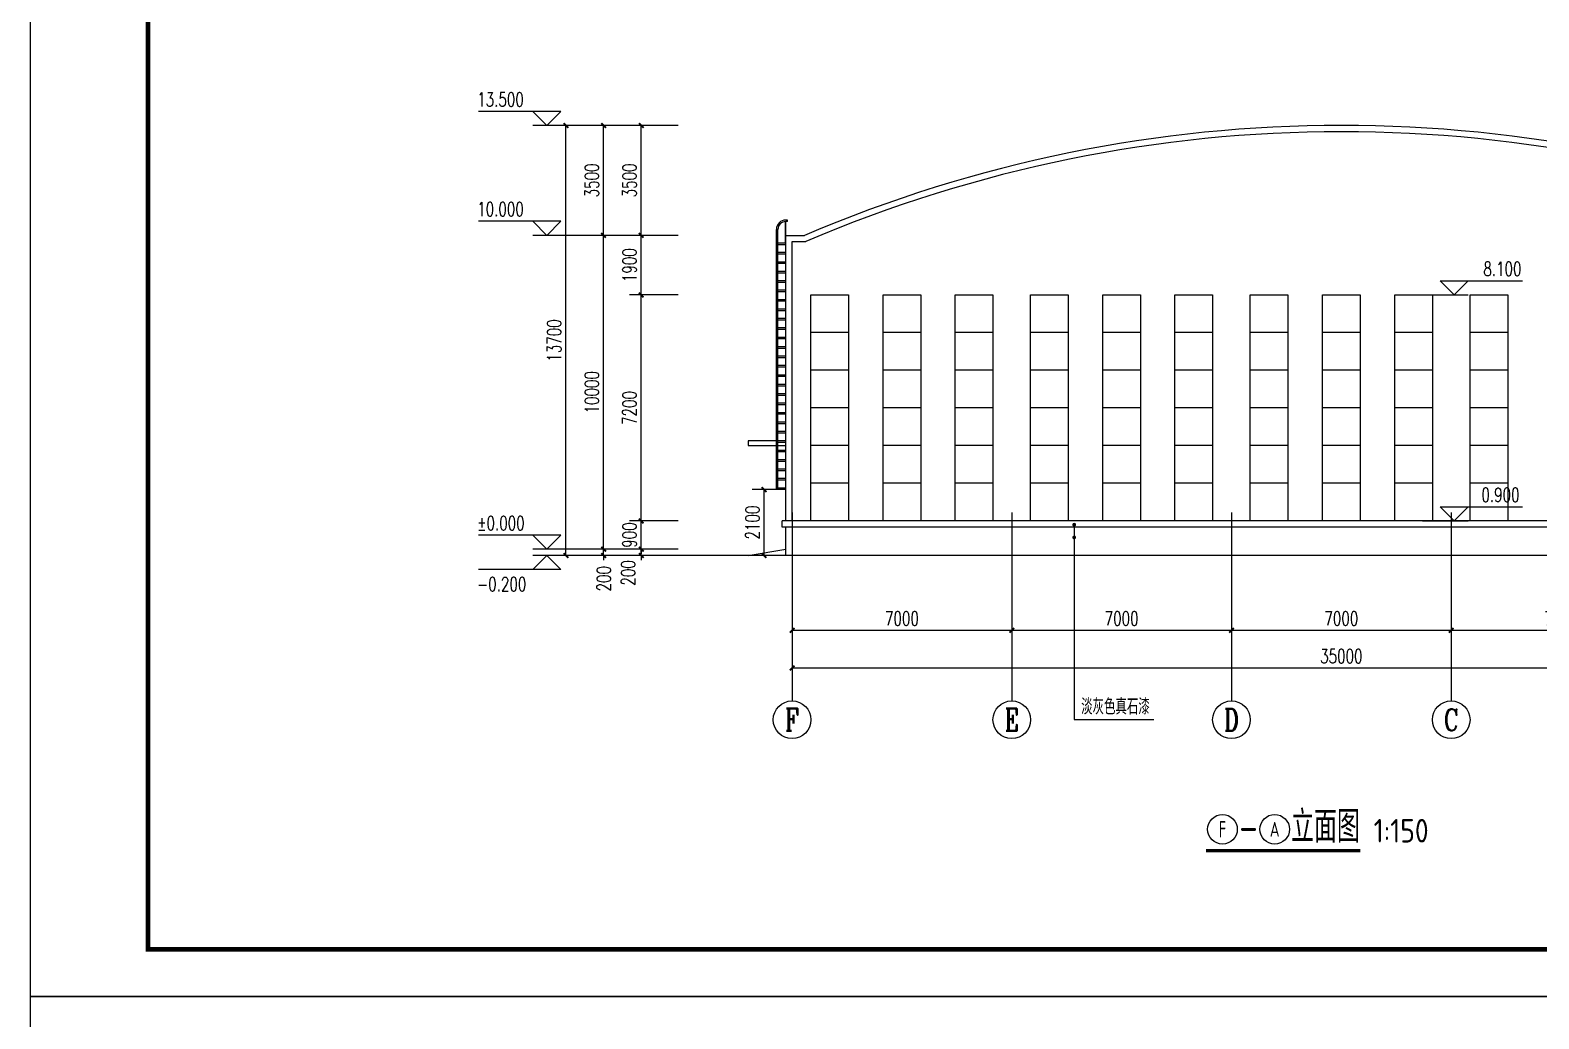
# Model space of a CAD drawing. Extents: x 962303 to 1579583, y -174742 to 224716.
# Drawn here: x 1334333 to 1382402, y -112454 to -80954 of the extents above; entities that cross this region are included whole.
import ezdxf
from ezdxf.enums import TextEntityAlignment as Align

# ---------------------------------------------------------------- set-up
doc = ezdxf.new("R2010")
doc.units = 0
doc.header["$LTSCALE"] = 1000
doc.header["$MEASUREMENT"] = 0
for name, color, linetype in [('3T_BAR', 7, 'Continuous'), ('AXIS', 3, 'Continuous'), ('AXIS_TEXT', 7, 'Continuous'), ('DIM_ELEV', 3, 'Continuous'), ('DIM_LEAD', 3, 'Continuous'), ('DIM_SYMB', 3, 'Continuous'), ('PUB_DIM', 3, 'Continuous'), ('PUB_TEXT', 7, 'Continuous'), ('PUB_TITLE', 4, 'Continuous')]:
    doc.layers.add(name, color=color, linetype=linetype)
doc.styles.add('_TCH_AXIS', font='COMPLEX', dxfattribs={"bigfont": 'GBCBIG'})
doc.styles.add('_TCH_DIM', font='SIMPLEX', dxfattribs={"bigfont": 'GBCBIG'})
doc.styles.add('_TCH_DIM_T3', font='SIMPLEX', dxfattribs={"width": 0.705882, "bigfont": 'GBCBIG'})
doc.styles.add('COMPLEX', font='COMPLEX')
doc.styles.get("Standard").update_dxf_attribs({"font": 'gbenor.shx', "bigfont": 'gbcbig.shx'})
doc.dimstyles.new('_TCH_ARCH&&150', dxfattribs={"dimtxt": 446.25, "dimasz": 150, "dimexe": 375, "dimexo": 450, "dimgap": 150, "dimtad": 1, "dimdec": 0, "dimzin": 0, "dimdsep": 46, "dimtxsty": '_TCH_DIM_T3', "dimblk": 'ARCHTICK', "dimcen": 0.09, "dimclrt": 7, "dimazin": 2, "dimtfac": 1, "dimtdec": 0, "dimtix": 1, "dimtmove": 2, "dimatfit": 3, "dimfxl": 0, "dimtolj": 1, "dimtzin": 0, "dimarcsym": 0})

# ---------------------------------------------------------------- blocks, each defined once
blk = doc.blocks.new('_ArchTick')
at = {"color": 0, "linetype": 'ByBlock', "const_width": 0.4}
blk.add_lwpolyline([(-0.5, -0.5), (0.5, 0.5)], dxfattribs=at)
blk = doc.blocks.new('*D40')
at = {"layer": 'Defpoints', "color": 0}
for p in [(1357717, -95592), (1358650, -95592), (1358650, -97692)]:
    blk.add_point(p, dxfattribs=at)
at = {"layer": 'PUB_DIM', "color": 0, "lineweight": -2}
for p, q in [((1358200, -95592), (1357342, -95592)), ((1357717, -97692), (1357717, -95592)), ((1358200, -97692), (1357342, -97692))]:
    blk.add_line(p, q, dxfattribs=at)
at = {"layer": 'PUB_DIM', "color": 0, "lineweight": -2, "xscale": 150, "yscale": 150, "zscale": 150}
for p, rotation in [((1357717, -95592), 90), ((1357717, -97692), 270)]:
    blk.add_blockref('_ArchTick', p, dxfattribs=dict(at, rotation=rotation))
at = {"layer": 'PUB_DIM', "color": 7, "insert": (1357343, -96642), "char_height": 446.2, "attachment_point": 5, "rotation": 90, "style": '_TCH_DIM_T3'}
blk.add_mtext('\\A1;2100', dxfattribs=at)
blk = doc.blocks.new('*D69')
at = {"layer": 'Defpoints', "color": 0}
for p in [(1353803, -97492), (1355427, -97492), (1355427, -97692)]:
    blk.add_point(p, dxfattribs=at)
at = {"layer": 'PUB_DIM', "color": 0, "lineweight": -2}
for p, q in [((1354977, -97492), (1353428, -97492)), ((1353803, -97492), (1353803, -97342)), ((1353803, -97692), (1353803, -97492)), ((1354977, -97692), (1353428, -97692)), ((1353803, -97692), (1353803, -97842))]:
    blk.add_line(p, q, dxfattribs=at)
at = {"layer": 'PUB_DIM', "color": 0, "lineweight": -2, "xscale": 150, "yscale": 150, "zscale": 150}
for p, rotation in [((1353803, -97492), 270), ((1353803, -97692), 90)]:
    blk.add_blockref('_ArchTick', p, dxfattribs=dict(at, rotation=rotation))
at = {"layer": 'PUB_DIM', "color": 7, "insert": (1353391, -98247), "char_height": 446.2, "attachment_point": 5, "rotation": 90, "style": '_TCH_DIM_T3'}
blk.add_mtext('\\A1;200', dxfattribs=at)
blk = doc.blocks.new('*D70')
at = {"layer": 'Defpoints', "color": 0}
for p in [(1353803, -96592), (1355427, -96592), (1355427, -97492)]:
    blk.add_point(p, dxfattribs=at)
at = {"layer": 'PUB_DIM', "color": 0, "lineweight": -2}
for p, q in [((1354977, -96592), (1353428, -96592)), ((1353803, -96592), (1353803, -96442)), ((1353803, -97492), (1353803, -96592)), ((1354977, -97492), (1353428, -97492)), ((1353803, -97492), (1353803, -97642))]:
    blk.add_line(p, q, dxfattribs=at)
at = {"layer": 'PUB_DIM', "color": 0, "lineweight": -2, "xscale": 150, "yscale": 150, "zscale": 150}
for p, rotation in [((1353803, -96592), 270), ((1353803, -97492), 90)]:
    blk.add_blockref('_ArchTick', p, dxfattribs=dict(at, rotation=rotation))
at = {"layer": 'PUB_DIM', "color": 7, "insert": (1353430, -97042), "char_height": 446.2, "attachment_point": 5, "rotation": 90, "style": '_TCH_DIM_T3'}
blk.add_mtext('\\A1;900', dxfattribs=at)
blk = doc.blocks.new('*D71')
at = {"layer": 'Defpoints', "color": 0}
for p in [(1353803, -89392), (1355427, -89392), (1355427, -96592)]:
    blk.add_point(p, dxfattribs=at)
at = {"layer": 'PUB_DIM', "color": 0, "lineweight": -2}
for p, q in [((1354977, -89392), (1353428, -89392)), ((1353803, -96592), (1353803, -89392)), ((1354977, -96592), (1353428, -96592))]:
    blk.add_line(p, q, dxfattribs=at)
at = {"layer": 'PUB_DIM', "color": 0, "lineweight": -2, "xscale": 150, "yscale": 150, "zscale": 150}
for p, rotation in [((1353803, -89392), 90), ((1353803, -96592), 270)]:
    blk.add_blockref('_ArchTick', p, dxfattribs=dict(at, rotation=rotation))
at = {"layer": 'PUB_DIM', "color": 7, "insert": (1353430, -92992), "char_height": 446.2, "attachment_point": 5, "rotation": 90, "style": '_TCH_DIM_T3'}
blk.add_mtext('\\A1;7200', dxfattribs=at)
blk = doc.blocks.new('*D72')
at = {"layer": 'Defpoints', "color": 0}
for p in [(1353803, -87492), (1355427, -87492), (1355427, -89392)]:
    blk.add_point(p, dxfattribs=at)
at = {"layer": 'PUB_DIM', "color": 0, "lineweight": -2}
for p, q in [((1354977, -87492), (1353428, -87492)), ((1353803, -89392), (1353803, -87492)), ((1354977, -89392), (1353428, -89392))]:
    blk.add_line(p, q, dxfattribs=at)
at = {"layer": 'PUB_DIM', "color": 0, "lineweight": -2, "xscale": 150, "yscale": 150, "zscale": 150}
for p, rotation in [((1353803, -87492), 90), ((1353803, -89392), 270)]:
    blk.add_blockref('_ArchTick', p, dxfattribs=dict(at, rotation=rotation))
at = {"layer": 'PUB_DIM', "color": 7, "insert": (1353430, -88442), "char_height": 446.2, "attachment_point": 5, "rotation": 90, "style": '_TCH_DIM_T3'}
blk.add_mtext('\\A1;1900', dxfattribs=at)
blk = doc.blocks.new('*D73')
at = {"layer": 'Defpoints', "color": 0}
for p in [(1353803, -83992), (1355427, -83992), (1355427, -87492)]:
    blk.add_point(p, dxfattribs=at)
at = {"layer": 'PUB_DIM', "color": 0, "lineweight": -2}
for p, q in [((1354977, -83992), (1353428, -83992)), ((1353803, -87492), (1353803, -83992)), ((1354977, -87492), (1353428, -87492))]:
    blk.add_line(p, q, dxfattribs=at)
at = {"layer": 'PUB_DIM', "color": 0, "lineweight": -2, "xscale": 150, "yscale": 150, "zscale": 150}
for p, rotation in [((1353803, -83992), 90), ((1353803, -87492), 270)]:
    blk.add_blockref('_ArchTick', p, dxfattribs=dict(at, rotation=rotation))
at = {"layer": 'PUB_DIM', "color": 7, "insert": (1353430, -85742), "char_height": 446.2, "attachment_point": 5, "rotation": 90, "style": '_TCH_DIM_T3'}
blk.add_mtext('\\A1;3500', dxfattribs=at)
blk = doc.blocks.new('*D74')
at = {"layer": 'Defpoints', "color": 0}
for p in [(1351403, -83992), (1353483, -83992), (1353483, -97692)]:
    blk.add_point(p, dxfattribs=at)
at = {"layer": 'PUB_DIM', "color": 0, "lineweight": -2}
for p, q in [((1353033, -83992), (1351028, -83992)), ((1351403, -97692), (1351403, -83992)), ((1353033, -97692), (1351028, -97692))]:
    blk.add_line(p, q, dxfattribs=at)
at = {"layer": 'PUB_DIM', "color": 0, "lineweight": -2, "xscale": 150, "yscale": 150, "zscale": 150}
for p, rotation in [((1351403, -83992), 90), ((1351403, -97692), 270)]:
    blk.add_blockref('_ArchTick', p, dxfattribs=dict(at, rotation=rotation))
at = {"layer": 'PUB_DIM', "color": 7, "insert": (1351030, -90842), "char_height": 446.2, "attachment_point": 5, "rotation": 90, "style": '_TCH_DIM_T3'}
blk.add_mtext('\\A1;13700', dxfattribs=at)
blk = doc.blocks.new('*D75')
at = {"layer": 'Defpoints', "color": 0}
for p in [(1352603, -97492), (1354227, -97492), (1354227, -97692)]:
    blk.add_point(p, dxfattribs=at)
at = {"layer": 'PUB_DIM', "color": 0, "lineweight": -2}
for p, q in [((1353777, -97492), (1352228, -97492)), ((1352603, -97492), (1352603, -97342)), ((1352603, -97692), (1352603, -97492)), ((1353777, -97692), (1352228, -97692)), ((1352603, -97692), (1352603, -97842))]:
    blk.add_line(p, q, dxfattribs=at)
at = {"layer": 'PUB_DIM', "color": 0, "lineweight": -2, "xscale": 150, "yscale": 150, "zscale": 150}
for p, rotation in [((1352603, -97492), 270), ((1352603, -97692), 90)]:
    blk.add_blockref('_ArchTick', p, dxfattribs=dict(at, rotation=rotation))
at = {"layer": 'PUB_DIM', "color": 7, "insert": (1352612, -98432), "char_height": 446.2, "attachment_point": 5, "rotation": 90, "style": '_TCH_DIM_T3'}
blk.add_mtext('\\A1;200', dxfattribs=at)
blk = doc.blocks.new('*D76')
at = {"layer": 'Defpoints', "color": 0}
for p in [(1352603, -87492), (1354227, -87492), (1354227, -97492)]:
    blk.add_point(p, dxfattribs=at)
at = {"layer": 'PUB_DIM', "color": 0, "lineweight": -2}
for p, q in [((1353777, -87492), (1352228, -87492)), ((1352603, -97492), (1352603, -87492)), ((1353777, -97492), (1352228, -97492))]:
    blk.add_line(p, q, dxfattribs=at)
at = {"layer": 'PUB_DIM', "color": 0, "lineweight": -2, "xscale": 150, "yscale": 150, "zscale": 150}
for p, rotation in [((1352603, -87492), 90), ((1352603, -97492), 270)]:
    blk.add_blockref('_ArchTick', p, dxfattribs=dict(at, rotation=rotation))
at = {"layer": 'PUB_DIM', "color": 7, "insert": (1352230, -92492), "char_height": 446.2, "attachment_point": 5, "rotation": 90, "style": '_TCH_DIM_T3'}
blk.add_mtext('\\A1;10000', dxfattribs=at)
blk = doc.blocks.new('*D77')
at = {"layer": 'Defpoints', "color": 0}
for p in [(1352603, -83992), (1354227, -83992), (1354227, -87492)]:
    blk.add_point(p, dxfattribs=at)
at = {"layer": 'PUB_DIM', "color": 0, "lineweight": -2}
for p, q in [((1353777, -83992), (1352228, -83992)), ((1352603, -87492), (1352603, -83992)), ((1353777, -87492), (1352228, -87492))]:
    blk.add_line(p, q, dxfattribs=at)
at = {"layer": 'PUB_DIM', "color": 0, "lineweight": -2, "xscale": 150, "yscale": 150, "zscale": 150}
for p, rotation in [((1352603, -83992), 90), ((1352603, -87492), 270)]:
    blk.add_blockref('_ArchTick', p, dxfattribs=dict(at, rotation=rotation))
at = {"layer": 'PUB_DIM', "color": 7, "insert": (1352230, -85742), "char_height": 446.2, "attachment_point": 5, "rotation": 90, "style": '_TCH_DIM_T3'}
blk.add_mtext('\\A1;3500', dxfattribs=at)
blk = doc.blocks.new('*D724')
at = {"layer": 'AXIS', "color": 0, "lineweight": -2}
for p, q in [((1379609, -96776), (1379609, -100451)), ((1386609, -96776), (1386609, -100451)), ((1379609, -100076), (1386609, -100076))]:
    blk.add_line(p, q, dxfattribs=at)
at = {"layer": 'Defpoints', "color": 0}
for p in [(1379609, -96326), (1386609, -96326), (1386609, -100076)]:
    blk.add_point(p, dxfattribs=at)
at = {"layer": 'AXIS', "color": 0, "lineweight": -2, "xscale": 150, "yscale": 150, "zscale": 150, "rotation": 180}
blk.add_blockref('_ArchTick', (1379609, -100076), dxfattribs=at)
at = {"layer": 'AXIS', "color": 0, "lineweight": -2, "xscale": 150, "yscale": 150, "zscale": 150}
blk.add_blockref('_ArchTick', (1386609, -100076), dxfattribs=at)
at = {"layer": 'AXIS', "color": 7, "insert": (1383109, -99703), "char_height": 446.2, "attachment_point": 5, "style": '_TCH_DIM_T3'}
blk.add_mtext('\\A1;7000', dxfattribs=at)
blk = doc.blocks.new('*D725')
at = {"layer": 'AXIS', "color": 0, "lineweight": -2}
for p, q in [((1372609, -96776), (1372609, -100451)), ((1379609, -96776), (1379609, -100451)), ((1372609, -100076), (1379609, -100076))]:
    blk.add_line(p, q, dxfattribs=at)
at = {"layer": 'Defpoints', "color": 0}
for p in [(1372609, -96326), (1379609, -96326), (1379609, -100076)]:
    blk.add_point(p, dxfattribs=at)
at = {"layer": 'AXIS', "color": 0, "lineweight": -2, "xscale": 150, "yscale": 150, "zscale": 150, "rotation": 180}
blk.add_blockref('_ArchTick', (1372609, -100076), dxfattribs=at)
at = {"layer": 'AXIS', "color": 0, "lineweight": -2, "xscale": 150, "yscale": 150, "zscale": 150}
blk.add_blockref('_ArchTick', (1379609, -100076), dxfattribs=at)
at = {"layer": 'AXIS', "color": 7, "insert": (1376109, -99703), "char_height": 446.2, "attachment_point": 5, "style": '_TCH_DIM_T3'}
blk.add_mtext('\\A1;7000', dxfattribs=at)
blk = doc.blocks.new('*D726')
at = {"layer": 'AXIS', "color": 0, "lineweight": -2}
for p, q in [((1365609, -96776), (1365609, -100451)), ((1372609, -96776), (1372609, -100451)), ((1365609, -100076), (1372609, -100076))]:
    blk.add_line(p, q, dxfattribs=at)
at = {"layer": 'Defpoints', "color": 0}
for p in [(1365609, -96326), (1372609, -96326), (1372609, -100076)]:
    blk.add_point(p, dxfattribs=at)
at = {"layer": 'AXIS', "color": 0, "lineweight": -2, "xscale": 150, "yscale": 150, "zscale": 150, "rotation": 180}
blk.add_blockref('_ArchTick', (1365609, -100076), dxfattribs=at)
at = {"layer": 'AXIS', "color": 0, "lineweight": -2, "xscale": 150, "yscale": 150, "zscale": 150}
blk.add_blockref('_ArchTick', (1372609, -100076), dxfattribs=at)
at = {"layer": 'AXIS', "color": 7, "insert": (1369109, -99703), "char_height": 446.2, "attachment_point": 5, "style": '_TCH_DIM_T3'}
blk.add_mtext('\\A1;7000', dxfattribs=at)
blk = doc.blocks.new('*D727')
at = {"layer": 'AXIS', "color": 0, "lineweight": -2}
for p, q in [((1358609, -96776), (1358609, -100451)), ((1365609, -96776), (1365609, -100451)), ((1358609, -100076), (1365609, -100076))]:
    blk.add_line(p, q, dxfattribs=at)
at = {"layer": 'Defpoints', "color": 0}
for p in [(1358609, -96326), (1365609, -96326), (1365609, -100076)]:
    blk.add_point(p, dxfattribs=at)
at = {"layer": 'AXIS', "color": 0, "lineweight": -2, "xscale": 150, "yscale": 150, "zscale": 150, "rotation": 180}
blk.add_blockref('_ArchTick', (1358609, -100076), dxfattribs=at)
at = {"layer": 'AXIS', "color": 0, "lineweight": -2, "xscale": 150, "yscale": 150, "zscale": 150}
blk.add_blockref('_ArchTick', (1365609, -100076), dxfattribs=at)
at = {"layer": 'AXIS', "color": 7, "insert": (1362109, -99703), "char_height": 446.2, "attachment_point": 5, "style": '_TCH_DIM_T3'}
blk.add_mtext('\\A1;7000', dxfattribs=at)
blk = doc.blocks.new('*D728')
at = {"layer": 'AXIS', "color": 0, "lineweight": -2}
for p, q in [((1358609, -96776), (1358609, -101651)), ((1393609, -96776), (1393609, -101651)), ((1358609, -101276), (1393609, -101276))]:
    blk.add_line(p, q, dxfattribs=at)
at = {"layer": 'Defpoints', "color": 0}
for p in [(1358609, -96326), (1393609, -96326), (1393609, -101276)]:
    blk.add_point(p, dxfattribs=at)
at = {"layer": 'AXIS', "color": 0, "lineweight": -2, "xscale": 150, "yscale": 150, "zscale": 150, "rotation": 180}
blk.add_blockref('_ArchTick', (1358609, -101276), dxfattribs=at)
at = {"layer": 'AXIS', "color": 0, "lineweight": -2, "xscale": 150, "yscale": 150, "zscale": 150}
blk.add_blockref('_ArchTick', (1393609, -101276), dxfattribs=at)
at = {"layer": 'AXIS', "color": 7, "insert": (1376109, -100903), "char_height": 446.2, "attachment_point": 5, "style": '_TCH_DIM_T3'}
blk.add_mtext('\\A1;35000', dxfattribs=at)
blk = doc.blocks.new('_AXISO')
blk.add_circle((0, 0), 0.5)
at = {"layer": 'AXIS_TEXT', "style": 'COMPLEX', "width": 1.041667}
blk.add_attdef('A', text='', height=0.56, dxfattribs=at).set_placement((-0.25, -0.28), (0.25, -0.28), align=Align.FIT)

msp = doc.modelspace()

# ---------------------------------------------------------------- linework, layer by layer
for p, q in [((1358409.2, -96592.1), (1358409.2, -87492.1)), ((1358409.2, -87492.1), (1359009.2, -87492.1)), ((1358609.2, -96592.1), (1358609.2, -87692.1)), ((1358609.2, -87692.1), (1359050.2, -87692.1)), ((1358289.2, -96792.1), (1358289.2, -96592.1)), ((1391409.2, -96592.1), (1358289.2, -96592.1)), ((1391409.2, -96792.1), (1358289.2, -96792.1)), ((1358409.2, -97692.1), (1358409.2, -96792.1)), ((1357209.2, -97692.1), (1358409.2, -97492.1)), ((1398603.7, -97692.1), (1352506.7, -97692.1))]:
    msp.add_line(p, q)
at = {"color": 4}
for p, q in [((1359209.2, -96592.1), (1359209.2, -89392.1)), ((1359209.2, -89392.1), (1360409.2, -89392.1)), ((1360409.2, -89392.1), (1360409.2, -96592.1)), ((1361509.2, -96592.1), (1361509.2, -89392.1)), ((1361509.2, -89392.1), (1362709.2, -89392.1)), ((1362709.2, -89392.1), (1362709.2, -96592.1)), ((1363809.2, -96592.1), (1363809.2, -89392.1)), ((1363809.2, -89392.1), (1365009.2, -89392.1)), ((1365009.2, -89392.1), (1365009.2, -96592.1)), ((1366209.2, -96592.1), (1366209.2, -89392.1)), ((1366209.2, -89392.1), (1367409.2, -89392.1)), ((1367409.2, -89392.1), (1367409.2, -96592.1)), ((1368509.2, -96592.1), (1368509.2, -89392.1)), ((1368509.2, -89392.1), (1369709.2, -89392.1)), ((1369709.2, -89392.1), (1369709.2, -96592.1)), ((1370809.2, -96592.1), (1370809.2, -89392.1)), ((1370809.2, -89392.1), (1372009.2, -89392.1)), ((1372009.2, -89392.1), (1372009.2, -96592.1)), ((1373209.2, -96592.1), (1373209.2, -89392.1)), ((1373209.2, -89392.1), (1374409.2, -89392.1)), ((1374409.2, -89392.1), (1374409.2, -96592.1)), ((1375509.2, -96592.1), (1375509.2, -89392.1)), ((1375509.2, -89392.1), (1376709.2, -89392.1)), ((1376709.2, -89392.1), (1376709.2, -96592.1)), ((1377809.2, -96592.1), (1377809.2, -89392.1)), ((1377809.2, -89392.1), (1379009.2, -89392.1)), ((1379009.2, -89392.1), (1379009.2, -96592.1)), ((1380209.2, -96592.1), (1380209.2, -89392.1)), ((1380209.2, -89392.1), (1381409.2, -89392.1)), ((1381409.2, -89392.1), (1381409.2, -96592.1)), ((1360409.2, -90592.1), (1359209.2, -90592.1)), ((1362709.2, -90592.1), (1361509.2, -90592.1)), ((1365009.2, -90592.1), (1363809.2, -90592.1)), ((1367409.2, -90592.1), (1366209.2, -90592.1)), ((1369709.2, -90592.1), (1368509.2, -90592.1)), ((1372009.2, -90592.1), (1370809.2, -90592.1)), ((1374409.2, -90592.1), (1373209.2, -90592.1)), ((1376709.2, -90592.1), (1375509.2, -90592.1)), ((1379009.2, -90592.1), (1377809.2, -90592.1)), ((1381409.2, -90592.1), (1380209.2, -90592.1)), ((1360409.2, -91792.1), (1359209.2, -91792.1)), ((1362709.2, -91792.1), (1361509.2, -91792.1)), ((1365009.2, -91792.1), (1363809.2, -91792.1)), ((1367409.2, -91792.1), (1366209.2, -91792.1)), ((1369709.2, -91792.1), (1368509.2, -91792.1)), ((1372009.2, -91792.1), (1370809.2, -91792.1)), ((1374409.2, -91792.1), (1373209.2, -91792.1)), ((1376709.2, -91792.1), (1375509.2, -91792.1)), ((1379009.2, -91792.1), (1377809.2, -91792.1)), ((1381409.2, -91792.1), (1380209.2, -91792.1)), ((1360409.2, -92992.1), (1359209.2, -92992.1)), ((1362709.2, -92992.1), (1361509.2, -92992.1)), ((1365009.2, -92992.1), (1363809.2, -92992.1)), ((1367409.2, -92992.1), (1366209.2, -92992.1)), ((1369709.2, -92992.1), (1368509.2, -92992.1)), ((1372009.2, -92992.1), (1370809.2, -92992.1)), ((1374409.2, -92992.1), (1373209.2, -92992.1)), ((1376709.2, -92992.1), (1375509.2, -92992.1)), ((1379009.2, -92992.1), (1377809.2, -92992.1)), ((1381409.2, -92992.1), (1380209.2, -92992.1)), ((1360409.2, -94192.1), (1359209.2, -94192.1)), ((1362709.2, -94192.1), (1361509.2, -94192.1)), ((1365009.2, -94192.1), (1363809.2, -94192.1)), ((1367409.2, -94192.1), (1366209.2, -94192.1)), ((1369709.2, -94192.1), (1368509.2, -94192.1)), ((1372009.2, -94192.1), (1370809.2, -94192.1)), ((1374409.2, -94192.1), (1373209.2, -94192.1)), ((1376709.2, -94192.1), (1375509.2, -94192.1)), ((1379009.2, -94192.1), (1377809.2, -94192.1)), ((1381409.2, -94192.1), (1380209.2, -94192.1)), ((1360409.2, -95392.1), (1359209.2, -95392.1)), ((1362709.2, -95392.1), (1361509.2, -95392.1)), ((1365009.2, -95392.1), (1363809.2, -95392.1)), ((1367409.2, -95392.1), (1366209.2, -95392.1)), ((1369709.2, -95392.1), (1368509.2, -95392.1)), ((1372009.2, -95392.1), (1370809.2, -95392.1)), ((1374409.2, -95392.1), (1373209.2, -95392.1)), ((1376709.2, -95392.1), (1375509.2, -95392.1)), ((1379009.2, -95392.1), (1377809.2, -95392.1)), ((1381409.2, -95392.1), (1380209.2, -95392.1)), ((1360409.2, -96592.1), (1359209.2, -96592.1)), ((1362709.2, -96592.1), (1361509.2, -96592.1)), ((1365009.2, -96592.1), (1363809.2, -96592.1)), ((1367409.2, -96592.1), (1366209.2, -96592.1)), ((1369709.2, -96592.1), (1368509.2, -96592.1)), ((1372009.2, -96592.1), (1370809.2, -96592.1)), ((1374409.2, -96592.1), (1373209.2, -96592.1)), ((1376709.2, -96592.1), (1375509.2, -96592.1)), ((1379009.2, -96592.1), (1377809.2, -96592.1)), ((1381409.2, -96592.1), (1380209.2, -96592.1))]:
    msp.add_line(p, q, dxfattribs=at)
msp.add_lwpolyline([(1358409.2, -94042.1), (1357209.2, -94042.1), (1357209.2, -94192.1), (1358409.2, -94192.1)])
for radius, start, end in [(43496.7, 66.85039, 113.14961), (43296.7, 66.79624, 113.20376)]:
    msp.add_arc((1376109.2, -127486.5), radius, start, end)
at = {"layer": '3T_BAR', "color": 6}
for p, q in [((1358459.2, -87002.9), (1358409.2, -87002.9)), ((1358459.2, -87052.9), (1358459.2, -87002.9)), ((1358109.2, -91292.1), (1358109.2, -87302.9)), ((1358159.2, -91292.1), (1358159.2, -87302.9)), ((1358391.2, -87053.6), (1358391.2, -87742.1)), ((1358459.2, -87052.9), (1358409.2, -87052.9)), ((1358409.2, -87492.1), (1358409.2, -87052.9)), ((1358459.2, -87052.9), (1358459.2, -87052.9)), ((1358409.2, -87742.1), (1358159.2, -87742.1)), ((1358409.2, -87792.1), (1358159.2, -87792.1)), ((1358409.2, -88042.1), (1358159.2, -88042.1)), ((1358409.2, -88092.1), (1358159.2, -88092.1)), ((1358409.2, -88342.1), (1358159.2, -88342.1)), ((1358409.2, -88392.1), (1358159.2, -88392.1)), ((1358409.2, -88642.1), (1358159.2, -88642.1)), ((1358409.2, -88692.1), (1358159.2, -88692.1)), ((1358409.2, -88942.1), (1358159.2, -88942.1)), ((1358409.2, -88992.1), (1358159.2, -88992.1)), ((1358409.2, -89242.1), (1358159.2, -89242.1)), ((1358409.2, -89292.1), (1358159.2, -89292.1)), ((1358409.2, -89542.1), (1358159.2, -89542.1)), ((1358409.2, -89592.1), (1358159.2, -89592.1)), ((1358409.2, -89842.1), (1358159.2, -89842.1)), ((1358409.2, -89892.1), (1358159.2, -89892.1)), ((1358409.2, -90142.1), (1358159.2, -90142.1)), ((1358409.2, -90192.1), (1358159.2, -90192.1)), ((1358409.2, -90442.1), (1358159.2, -90442.1)), ((1358409.2, -90492.1), (1358159.2, -90492.1)), ((1358409.2, -90742.1), (1358159.2, -90742.1)), ((1358409.2, -90792.1), (1358159.2, -90792.1)), ((1358109.2, -95592.1), (1358109.2, -91292.1)), ((1358409.2, -91042.1), (1358159.2, -91042.1)), ((1358409.2, -91092.1), (1358159.2, -91092.1)), ((1358159.2, -95592.1), (1358159.2, -91292.1)), ((1358409.2, -91342.1), (1358159.2, -91342.1)), ((1358409.2, -91392.1), (1358159.2, -91392.1)), ((1358409.2, -91642.1), (1358159.2, -91642.1)), ((1358409.2, -91692.1), (1358159.2, -91692.1)), ((1358409.2, -91942.1), (1358159.2, -91942.1)), ((1358409.2, -91992.1), (1358159.2, -91992.1)), ((1358409.2, -92242.1), (1358159.2, -92242.1)), ((1358409.2, -92292.1), (1358159.2, -92292.1)), ((1358409.2, -92542.1), (1358159.2, -92542.1)), ((1358409.2, -92592.1), (1358159.2, -92592.1)), ((1358409.2, -92842.1), (1358159.2, -92842.1)), ((1358409.2, -92892.1), (1358159.2, -92892.1)), ((1358409.2, -93142.1), (1358159.2, -93142.1)), ((1358409.2, -93192.1), (1358159.2, -93192.1)), ((1358409.2, -93442.1), (1358159.2, -93442.1)), ((1358409.2, -93492.1), (1358159.2, -93492.1)), ((1358409.2, -93742.1), (1358159.2, -93742.1)), ((1358409.2, -93792.1), (1358159.2, -93792.1)), ((1358409.2, -94042.1), (1358159.2, -94042.1)), ((1358409.2, -94092.1), (1358159.2, -94092.1)), ((1358409.2, -94342.1), (1358159.2, -94342.1)), ((1358409.2, -94392.1), (1358159.2, -94392.1)), ((1358409.2, -94642.1), (1358159.2, -94642.1)), ((1358409.2, -94692.1), (1358159.2, -94692.1)), ((1358409.2, -94942.1), (1358159.2, -94942.1)), ((1358409.2, -94992.1), (1358159.2, -94992.1)), ((1358409.2, -95592.1), (1358109.2, -95592.1)), ((1358409.2, -95242.1), (1358159.2, -95242.1)), ((1358409.2, -95292.1), (1358159.2, -95292.1)), ((1358409.2, -95542.1), (1358159.2, -95542.1))]:
    msp.add_line(p, q, dxfattribs=at)
for radius in [300, 250]:
    msp.add_arc((1358409.2, -87302.9), radius, 90, 180, dxfattribs=at)
at = {"layer": 'AXIS'}
for p, q in [((1358609.2, -96325.7), (1358609.2, -102325.7)), ((1365609.2, -96325.7), (1365609.2, -102325.7)), ((1372609.2, -96325.7), (1372609.2, -102325.7)), ((1379609.2, -96325.7), (1379609.2, -102325.7))]:
    msp.add_line(p, q, dxfattribs=at)
at = {"layer": 'DIM_ELEV'}
for p, q in [((1351245, -83542.1), (1348621.5, -83542.1)), ((1350795, -83992.1), (1350345, -83542.1)), ((1350795, -83992.1), (1351245, -83542.1)), ((1352122.6, -83992.1), (1350345, -83992.1)), ((1351245, -87042.1), (1348621.5, -87042.1)), ((1350795, -87492.1), (1350345, -87042.1)), ((1350795, -87492.1), (1351245, -87042.1)), ((1352476.2, -87492.1), (1350345, -87492.1)), ((1378698.6, -89392.1), (1380154.5, -89392.1)), ((1379704.5, -89392.1), (1379254.5, -88942.1)), ((1379254.5, -88942.1), (1381878, -88942.1)), ((1379704.5, -89392.1), (1380154.5, -88942.1)), ((1378698.6, -96592.1), (1380154.5, -96592.1)), ((1379704.5, -96592.1), (1379254.5, -96142.1)), ((1379254.5, -96142.1), (1381878, -96142.1)), ((1379704.5, -96592.1), (1380154.5, -96142.1)), ((1351245, -97042.1), (1348621.5, -97042.1)), ((1350795, -97492.1), (1350345, -97042.1)), ((1350795, -97492.1), (1351245, -97042.1)), ((1352476.2, -97492.1), (1350345, -97492.1)), ((1350795, -97692.1), (1350345, -98142.1)), ((1352122.6, -97692.1), (1350345, -97692.1)), ((1350795, -97692.1), (1351245, -98142.1)), ((1351245, -98142.1), (1348621.5, -98142.1))]:
    msp.add_line(p, q, dxfattribs=at)
at = {"layer": 'DIM_LEAD'}
for p, q in [((1367597.2, -96710.6), (1367597.2, -102917.2)), ((1367597.2, -97116.2), (1367597.2, -102917.2)), ((1367597.2, -102917.2), (1370131.3, -102917.2))]:
    msp.add_line(p, q, dxfattribs=at)
at = {"layer": 'DIM_LEAD', "const_width": 60}
for points in [[(1367597.2, -96680.6, 1), (1367597.2, -96740.6, 1)], [(1367597.2, -97086.2, 1), (1367597.2, -97146.2, 1)]]:
    msp.add_lwpolyline(points, format="xyb", close=True, dxfattribs=at)
at = {"layer": 'DIM_SYMB', "const_width": 105}
msp.add_lwpolyline([(1371797.7, -107099.1), (1376719.7, -107099.1)], dxfattribs=at)
at = {"layer": 'PUB_TEXT'}
for centre in [(1372322.7, -106416.6), (1373985.2, -106416.6)]:
    msp.add_circle(centre, 472.5, dxfattribs=at)
at = {"layer": 'PUB_TITLE'}
for points in [[(1334333.3, -111741.9), (1423433.3, -111741.9), (1423433.3, -48741.9), (1334333.3, -48741.9)], [(1334333.3, -174741.9), (1423433.3, -174741.9), (1423433.3, -111741.9), (1334333.3, -111741.9)]]:
    msp.add_lwpolyline(points, close=True, dxfattribs=at)
at = {"layer": 'PUB_TITLE', "const_width": 150}
msp.add_lwpolyline([(1338083.3, -110241.9), (1421933.3, -110241.9), (1421933.3, -50241.9), (1338083.3, -50241.9)], close=True, dxfattribs=at)

# ---------------------------------------------------------------- block references
at = {"layer": 'AXIS'}
ref = msp.add_blockref('_AXISO', (1358609.2, -102925.7), dxfattribs=dict(at, xscale=1200, yscale=1200, zscale=1200))
ref.add_attrib('A', 'F', dxfattribs={"layer": 'AXIS_TEXT', "height": 714.2, "style": '_TCH_AXIS', "width": 0.8125}).set_placement((1358388.2, -103282.8), (1358830.3, -103282.8), align=Align.FIT)
ref = msp.add_blockref('_AXISO', (1365609.2, -102925.7), dxfattribs=dict(at, xscale=1200, yscale=1200, zscale=1200))
ref.add_attrib('A', 'E', dxfattribs={"layer": 'AXIS_TEXT', "height": 714.2, "style": '_TCH_AXIS', "width": 0.8125}).set_placement((1365388.2, -103282.8), (1365830.3, -103282.8), align=Align.FIT)
ref = msp.add_blockref('_AXISO', (1372609.2, -102925.7), dxfattribs=dict(at, xscale=1200, yscale=1200, zscale=1200))
ref.add_attrib('A', 'D', dxfattribs={"layer": 'AXIS_TEXT', "height": 698.9, "style": '_TCH_AXIS', "width": 0.823529}).set_placement((1372376.3, -103275.1), (1372842.2, -103275.1), align=Align.FIT)
ref = msp.add_blockref('_AXISO', (1379609.2, -102925.7), dxfattribs=dict(at, xscale=1200, yscale=1200, zscale=1200))
ref.add_attrib('A', 'C', dxfattribs={"layer": 'AXIS_TEXT', "height": 683.5, "style": '_TCH_AXIS'}).set_placement((1379365.1, -103267.5), (1379853.3, -103267.5), align=Align.FIT)

# ---------------------------------------------------------------- texts
at = {"layer": 'PUB_TEXT', "style": '_TCH_DIM', "width": 0.705882}
for s, p in [('13.500', (1348576.5, -83384.6)), ('10.000', (1348576.5, -86884.6)), ('8.100', (1380633, -88784.6)), ('0.900', (1380573, -95984.6)), ('%%P0.000', (1348576.5, -96884.6)), ('-0.200', (1348576.5, -98824.6))]:
    msp.add_text(s, height=446.25, dxfattribs=at).set_placement(p)
at = {"layer": 'PUB_TEXT', "style": '_TCH_DIM'}
msp.add_text('淡灰色真石漆', height=506.38, dxfattribs=at).set_placement((1367818, -102759.7))
at = {"layer": 'PUB_TEXT'}
for s, height, p in [('立面图', 1012.77, (1374510.2, -106836.6)), ('1:150', 750, (1377139.7, -106836.6)), ('-', 1050, (1372847.7, -106836.6))]:
    msp.add_text(s, height=height, dxfattribs=at).set_placement(p)
for s, height, width, p, p2 in [('F', 518.1, 0.761905, (1372207.6, -106675.7), (1372437.8, -106675.7)), ('A', 471.8, 0.888889, (1373827.9, -106652.5), (1374142.5, -106652.5))]:
    msp.add_text(s, height=height, dxfattribs=dict(at, width=width)).set_placement(p, p2, align=Align.FIT)

# ---------------------------------------------------------------- dimensions: what is measured, and where the dimension line sits
at = {"layer": 'AXIS'}
for p1, p2, distance, picture, middle in [((1358609.2, -96325.7), (1365609.2, -96325.7), -3750, '*D727', (1362109.2, -99702.6)), ((1358609.2, -96325.7), (1393609.2, -96325.7), -4950, '*D728', (1376109.2, -100902.6)), ((1365609.2, -96325.7), (1372609.2, -96325.7), -3750, '*D726', (1369109.2, -99702.6)), ((1372609.2, -96325.7), (1379609.2, -96325.7), -3750, '*D725', (1376109.2, -99702.6)), ((1379609.2, -96325.7), (1386609.2, -96325.7), -3750, '*D724', (1383109.2, -99702.6))]:
    dim = msp.add_aligned_dim(p1=p1, p2=p2, distance=distance, dimstyle='_TCH_ARCH&&150', dxfattribs=at)
    dim.commit()
    dim.dimension.update_dxf_attribs({"geometry": picture, "text_midpoint": middle})
at = {"layer": 'PUB_DIM'}
for p1, p2, distance, picture, middle in [((1353483, -97692.1), (1353483, -83992.1), 2079.7, '*D74', (1351030.2, -90842.1)), ((1354226.9, -87492.1), (1354226.9, -83992.1), 1623.8, '*D77', (1352230, -85742.1)), ((1355426.9, -87492.1), (1355426.9, -83992.1), 1623.8, '*D73', (1353430, -85742.1)), ((1354226.9, -97492.1), (1354226.9, -87492.1), 1623.8, '*D76', (1352230, -92492.1)), ((1355426.9, -89392.1), (1355426.9, -87492.1), 1623.8, '*D72', (1353430, -88442.1)), ((1355426.9, -96592.1), (1355426.9, -89392.1), 1623.8, '*D71', (1353430, -92992.1)), ((1358649.9, -97692.1), (1358649.9, -95592.1), 933.4, '*D40', (1357343.4, -96642.1)), ((1355426.9, -97492.1), (1355426.9, -96592.1), 1623.8, '*D70', (1353430, -97042.1))]:
    dim = msp.add_aligned_dim(p1=p1, p2=p2, distance=distance, dimstyle='_TCH_ARCH&&150', dxfattribs=at)
    dim.commit()
    dim.dimension.update_dxf_attribs({"geometry": picture, "text_midpoint": middle})
for base, p1, p2, picture, middle in [((1352603.2, -97492.1), (1354226.9, -97692.1), (1354226.9, -97492.1), '*D75', (1352611.9, -98432.1)), ((1353803.2, -97492.1), (1355426.9, -97692.1), (1355426.9, -97492.1), '*D69', (1353390.7, -98247.1))]:
    dim = msp.add_linear_dim(base=base, p1=p1, p2=p2, angle=90, dimstyle='_TCH_ARCH&&150', dxfattribs=at)
    dim.commit()
    dim.dimension.update_dxf_attribs({"geometry": picture, "text_midpoint": middle, "dimtype": 129})

doc.saveas('drawing.dxf')
